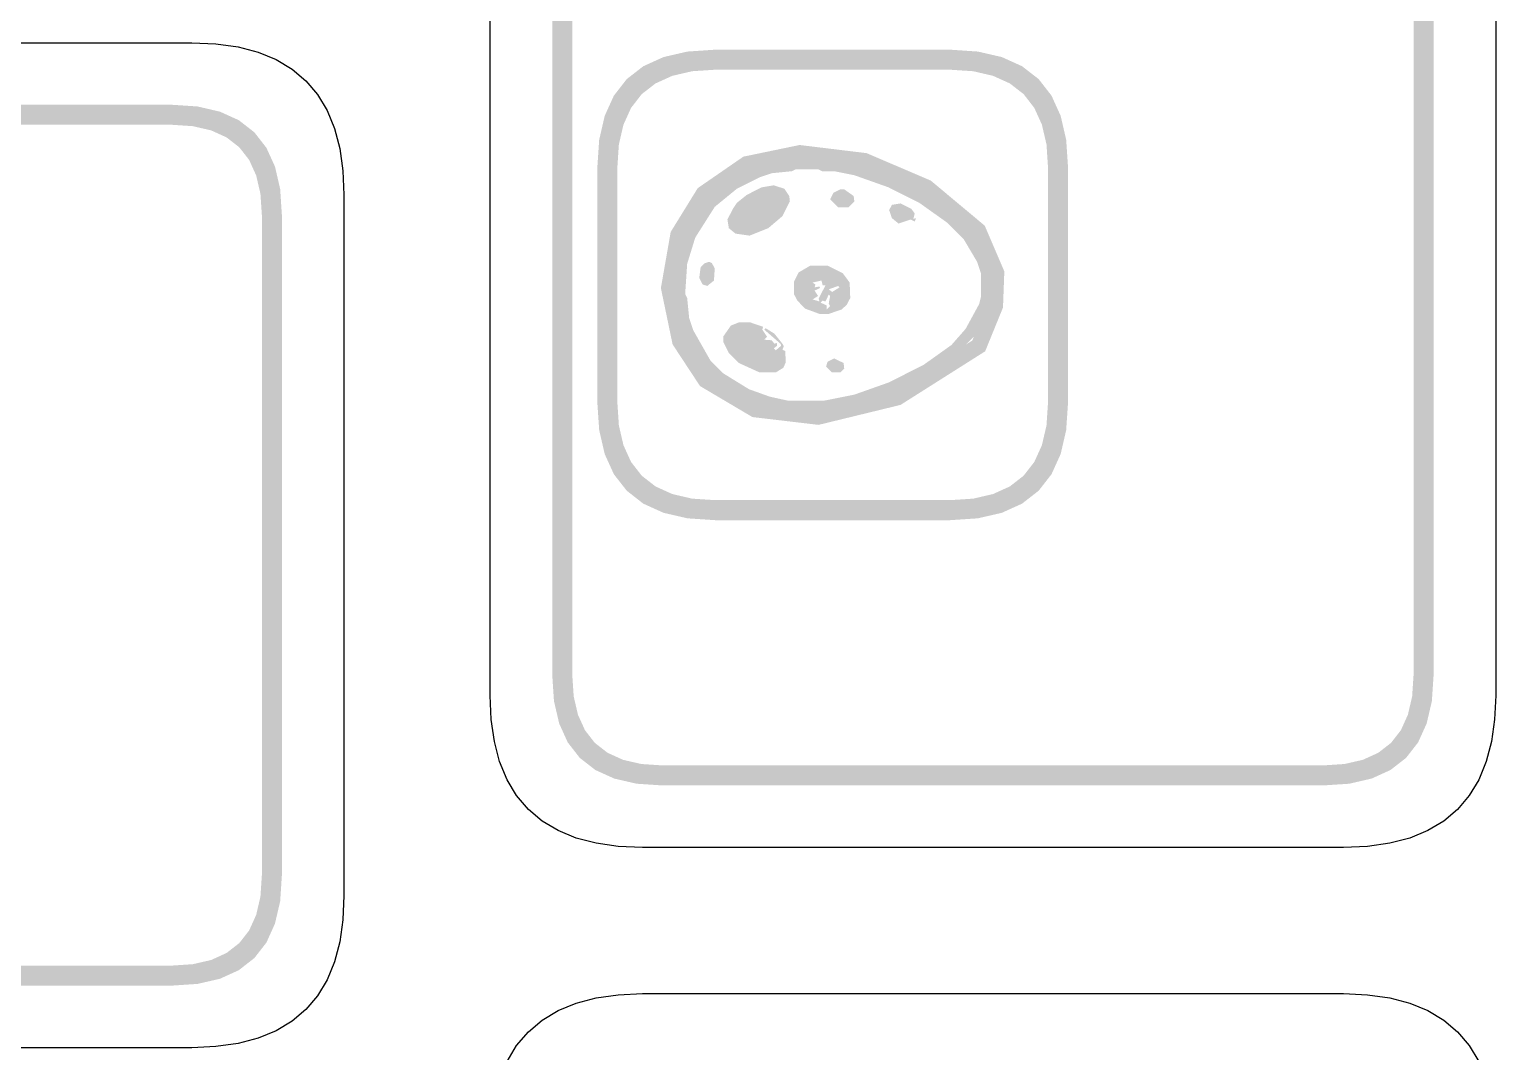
# Model space of a CAD drawing. Header units: millimetres. Extents: x 6 to 297, y 55 to 451.
# Drawn here: x 264.76 to 294.04, y 316.08 to 336.51 of the extents above; entities that cross this region are included whole.
import ezdxf

# ---------------------------------------------------------------- set-up
doc = ezdxf.new("R2010")
doc.units = ezdxf.units.MM
doc.layers.add('CUT', color=1, linetype='Continuous')
doc.layers.add('RASTER', color=7, linetype='Continuous')

msp = doc.modelspace()

# ---------------------------------------------------------------- hatches: boundary and pattern name
at = {"layer": 'RASTER'}
h = msp.add_hatch(color=7, dxfattribs=at)
h.paths.add_polyline_path([(290.6, 383), (291.116, 382.966), (291.563, 382.862), (291.941, 382.691), (292.25, 382.45), (292.491, 382.141), (292.663, 381.763), (292.766, 381.316), (292.8, 380.8), (292.8, 323.6), (292.766, 323.084), (292.662, 322.638), (292.491, 322.259), (292.25, 321.95), (291.941, 321.709), (291.563, 321.537), (291.116, 321.434), (290.6, 321.4), (277.4, 321.4), (276.884, 321.434), (276.438, 321.537), (276.059, 321.709), (275.75, 321.95), (275.509, 322.259), (275.338, 322.638), (275.234, 323.084), (275.2, 323.6), (275.2, 380.8), (275.234, 381.316), (275.338, 381.763), (275.509, 382.141), (275.75, 382.45), (276.059, 382.691), (276.438, 382.862), (276.884, 382.966), (277.4, 383)])
h.paths.add_polyline_path([(290.6, 382.6), (277.4, 382.6), (276.978, 382.572), (276.612, 382.488), (276.303, 382.347), (276.05, 382.15), (275.853, 381.897), (275.713, 381.588), (275.628, 381.222), (275.6, 380.8), (275.6, 323.6), (275.628, 323.178), (275.713, 322.813), (275.853, 322.503), (276.05, 322.25), (276.303, 322.053), (276.612, 321.912), (276.978, 321.828), (277.4, 321.8), (290.6, 321.8), (291.022, 321.828), (291.388, 321.912), (291.697, 322.053), (291.95, 322.25), (292.147, 322.503), (292.287, 322.813), (292.372, 323.178), (292.4, 323.6), (292.4, 380.8), (292.372, 381.222), (292.287, 381.588), (292.147, 381.897), (291.95, 382.15), (291.697, 382.347), (291.388, 382.488), (291.022, 382.572), (290.6, 382.6)], flags=0)
h = msp.add_hatch(color=7, dxfattribs=at)
h.paths.add_polyline_path([(283.15, 336.1), (283.701, 336.063), (284.178, 335.953), (284.582, 335.77), (284.913, 335.513), (285.17, 335.182), (285.353, 334.778), (285.463, 334.301), (285.5, 333.75), (285.5, 329.05), (285.463, 328.499), (285.353, 328.022), (285.17, 327.618), (284.913, 327.288), (284.582, 327.03), (284.178, 326.847), (283.701, 326.737), (283.15, 326.7), (278.45, 326.7), (277.899, 326.737), (277.422, 326.847), (277.018, 327.03), (276.688, 327.288), (276.43, 327.618), (276.247, 328.022), (276.137, 328.499), (276.1, 329.05), (276.1, 333.75), (276.137, 334.301), (276.247, 334.778), (276.43, 335.182), (276.688, 335.513), (277.018, 335.77), (277.422, 335.953), (277.899, 336.063), (278.45, 336.1)])
h.paths.add_polyline_path([(283.15, 335.7), (278.45, 335.7), (277.993, 335.67), (277.597, 335.578), (277.262, 335.426), (276.987, 335.213), (276.774, 334.938), (276.622, 334.603), (276.53, 334.207), (276.5, 333.75), (276.5, 329.05), (276.53, 328.593), (276.622, 328.197), (276.774, 327.862), (276.987, 327.588), (277.262, 327.374), (277.597, 327.222), (277.993, 327.13), (278.45, 327.1), (283.15, 327.1), (283.607, 327.13), (284.003, 327.222), (284.338, 327.374), (284.613, 327.588), (284.826, 327.862), (284.978, 328.197), (285.07, 328.593), (285.1, 329.05), (285.1, 333.75), (285.07, 334.207), (284.978, 334.603), (284.826, 334.938), (284.613, 335.213), (284.338, 335.426), (284.003, 335.578), (283.607, 335.67), (283.15, 335.7)], flags=0)
h = msp.add_hatch(color=7, dxfattribs=at)
h.paths.add_polyline_path([(208.2, 332.8), (208.234, 333.316), (208.337, 333.763), (208.509, 334.141), (208.75, 334.45), (209.059, 334.691), (209.438, 334.862), (209.884, 334.966), (210.4, 335), (267.6, 335), (268.116, 334.966), (268.563, 334.862), (268.941, 334.691), (269.25, 334.45), (269.491, 334.141), (269.663, 333.763), (269.766, 333.316), (269.8, 332.8), (269.8, 319.6), (269.766, 319.084), (269.662, 318.638), (269.491, 318.259), (269.25, 317.95), (268.941, 317.709), (268.563, 317.537), (268.116, 317.434), (267.6, 317.4), (210.4, 317.4), (209.884, 317.434), (209.438, 317.537), (209.059, 317.709), (208.75, 317.95), (208.509, 318.259), (208.337, 318.638), (208.234, 319.084), (208.2, 319.6)])
h.paths.add_polyline_path([(208.6, 332.8), (208.6, 319.6), (208.628, 319.178), (208.712, 318.813), (208.853, 318.503), (209.05, 318.25), (209.303, 318.053), (209.613, 317.912), (209.978, 317.828), (210.4, 317.8), (267.6, 317.8), (268.022, 317.828), (268.388, 317.912), (268.697, 318.053), (268.95, 318.25), (269.147, 318.503), (269.287, 318.813), (269.372, 319.178), (269.4, 319.6), (269.4, 332.8), (269.372, 333.222), (269.287, 333.588), (269.147, 333.897), (268.95, 334.15), (268.697, 334.347), (268.388, 334.488), (268.022, 334.572), (267.6, 334.6), (210.4, 334.6), (209.978, 334.572), (209.613, 334.488), (209.303, 334.347), (209.05, 334.15), (208.853, 333.897), (208.712, 333.588), (208.628, 333.222), (208.6, 332.8)], flags=0)
h = msp.add_hatch(color=7, dxfattribs=at)
h.paths.add_polyline_path([(284.228, 331.671), (284.201, 330.948), (283.845, 330.074), (282.155, 329.003), (280.518, 328.604), (279.197, 328.76), (278.151, 329.379), (277.603, 330.212), (277.369, 331.337), (277.565, 332.459), (278.105, 333.334), (279.016, 333.963), (280.139, 334.196), (281.479, 334.033), (282.76, 333.484), (283.837, 332.584)])
h.paths.add_polyline_path([(283.905, 331.611), (283.573, 332.388), (282.591, 333.208), (281.395, 333.721), (280.153, 333.872), (279.144, 333.663), (278.342, 333.109), (277.869, 332.343), (277.695, 331.342), (277.904, 330.336), (278.377, 329.617), (279.301, 329.07), (280.498, 328.928), (282.029, 329.301), (283.588, 330.289), (283.883, 331.016), (283.905, 331.611)], flags=0)
h = msp.add_hatch(color=7, dxfattribs=at)
h.paths.add_polyline_path([(283.954, 331.69), (283.966, 331.098), (283.885, 330.857), (283.616, 330.363), (283.174, 329.92), (282.772, 329.639), (282.197, 329.329), (281.473, 329.048), (280.789, 328.887), (279.824, 328.887), (279.623, 328.927), (279.02, 329.128), (278.686, 329.317), (278.163, 329.8), (278.002, 330.041), (277.813, 330.415), (277.653, 331.018), (277.653, 331.742), (277.693, 331.943), (277.854, 332.425), (278.083, 332.84), (278.364, 333.201), (278.646, 333.443), (279.342, 333.793), (279.824, 333.913), (280.709, 333.913), (280.789, 333.873), (281.191, 333.833), (281.593, 333.712), (282.41, 333.362), (282.932, 333.041), (283.455, 332.598), (283.777, 332.156)])
h.paths.add_polyline_path([(283.765, 331.621), (283.684, 331.862), (283.415, 332.317), (283.093, 332.639), (282.53, 333.041), (281.915, 333.35), (281.232, 333.592), (280.829, 333.672), (280.588, 333.672), (280.508, 333.712), (280.065, 333.712), (279.985, 333.672), (279.583, 333.632), (279.342, 333.551), (278.887, 333.322), (278.445, 332.96), (278.055, 332.345), (277.894, 331.822), (277.854, 331.219), (277.894, 331.139), (277.934, 330.737), (278.015, 330.495), (278.364, 329.88), (278.606, 329.639), (279.128, 329.317), (279.543, 329.168), (279.905, 329.088), (280.628, 329.088), (281.232, 329.208), (281.915, 329.45), (282.611, 329.8), (283.174, 330.202), (283.455, 330.523), (283.725, 331.018), (283.765, 331.179)], flags=0)
h.paths.add_polyline_path([(282.466, 332.735), (282.438, 332.667), (282.357, 332.707), (282.116, 332.626), (281.983, 332.735), (281.927, 332.896), (281.983, 333), (282.156, 333.029), (282.37, 332.92), (282.438, 332.828), (282.41, 332.719)], flags=0)
h.paths.add_polyline_path([(281.219, 333.177), (281.232, 333.069), (281.111, 332.948), (280.91, 332.948), (280.749, 333.109), (280.817, 333.242), (280.95, 333.31), (281.03, 333.31)], flags=0)
h.paths.add_polyline_path([(281.139, 331.448), (281.151, 331.139), (281.083, 331.006), (280.978, 330.909), (280.709, 330.817), (280.548, 330.817), (280.254, 330.925), (280.094, 331.086), (280.025, 331.219), (280.025, 331.46), (280.118, 331.649), (280.347, 331.782), (280.709, 331.782), (281.002, 331.633)], flags=0)
h.paths.add_polyline_path([(281.018, 329.84), (281.03, 329.731), (280.95, 329.651), (280.789, 329.651), (280.669, 329.771), (280.697, 329.864), (280.829, 329.932)], flags=0)
h.paths.add_polyline_path([(280.938, 331.352), (280.91, 331.38), (280.721, 331.312), (280.789, 331.259)], flags=0)
h.paths.add_polyline_path([(280.749, 331.179), (280.721, 331.207), (280.656, 331.07), (280.6, 331.086), (280.56, 331.046), (280.681, 330.99), (280.681, 330.909), (280.749, 330.978), (280.721, 331.03)], flags=0)
h.paths.add_polyline_path([(280.656, 331.392), (280.6, 331.392), (280.576, 331.488), (280.399, 331.448), (280.455, 331.408), (280.439, 331.352), (280.536, 331.368), (280.548, 331.34), (280.439, 331.287), (280.508, 331.179), (280.399, 331.11), (280.536, 331.07), (280.52, 331.127)], flags=0)
h.paths.add_polyline_path([(279.933, 333.177), (279.945, 333.069), (279.796, 332.775), (279.514, 332.534), (279.14, 332.385), (278.859, 332.425), (278.726, 332.534), (278.698, 332.707), (278.807, 332.92), (278.887, 333.041), (279.088, 333.201), (279.382, 333.35), (279.623, 333.39), (279.836, 333.322)], flags=0)
h.paths.add_polyline_path([(279.852, 330.081), (279.864, 329.852), (279.812, 329.743), (279.663, 329.651), (279.342, 329.651), (278.927, 329.84), (278.726, 330.041), (278.618, 330.254), (278.618, 330.375), (278.767, 330.588), (278.939, 330.656), (279.14, 330.656), (279.41, 330.564), (279.394, 330.507), (279.49, 330.363), (279.434, 330.306), (279.583, 330.294), (279.635, 330.226), (279.691, 330.242), (279.691, 330.186), (279.623, 330.133), (279.663, 330.093), (279.772, 330.186), (279.756, 330.226), (279.434, 330.507), (279.462, 330.535), (279.635, 330.427), (279.796, 330.226), (279.824, 330.174), (279.796, 330.105)], flags=0)
h.paths.add_polyline_path([(278.445, 331.73), (278.429, 331.488), (278.296, 331.38), (278.204, 331.408), (278.135, 331.541), (278.163, 331.754), (278.244, 331.834), (278.336, 331.862), (278.389, 331.834)], flags=0)

# ---------------------------------------------------------------- linework, layer by layer
at = {"layer": 'CUT'}
for points in [[(294.04, 381.201), (294.04, 323.199), (294.019, 322.717), (293.956, 322.275), (293.851, 321.875), (293.703, 321.515), (293.512, 321.197), (293.278, 320.922), (293.003, 320.688), (292.685, 320.497), (292.325, 320.349), (291.925, 320.244), (291.483, 320.181), (291.001, 320.16), (276.999, 320.16), (276.517, 320.181), (276.075, 320.244), (275.675, 320.349), (275.315, 320.497), (274.997, 320.688), (274.722, 320.922), (274.488, 321.197), (274.297, 321.515), (274.149, 321.875), (274.044, 322.275), (273.981, 322.717), (273.96, 323.199), (273.96, 381.201)], [(209.999, 336.24), (268.001, 336.24), (268.483, 336.219), (268.925, 336.156), (269.325, 336.051), (269.685, 335.903), (270.003, 335.712), (270.278, 335.478), (270.512, 335.203), (270.703, 334.885), (270.851, 334.525), (270.956, 334.125), (271.019, 333.683), (271.04, 333.201), (271.04, 319.199), (271.019, 318.717), (270.956, 318.275), (270.851, 317.875), (270.703, 317.515), (270.512, 317.197), (270.278, 316.922), (270.003, 316.688), (269.685, 316.497), (269.325, 316.349), (268.925, 316.244), (268.483, 316.181), (268.001, 316.16), (209.999, 316.16)], [(274.297, 315.885), (274.488, 316.203), (274.722, 316.478), (274.997, 316.712), (275.315, 316.903), (275.675, 317.051), (276.075, 317.156), (276.517, 317.219), (276.999, 317.24), (291.001, 317.24), (291.483, 317.219), (291.925, 317.156), (292.325, 317.051), (292.685, 316.903), (293.003, 316.712), (293.278, 316.478), (293.512, 316.203), (293.703, 315.885)]]:
    msp.add_lwpolyline(points, dxfattribs=at)

doc.saveas('drawing.dxf')
